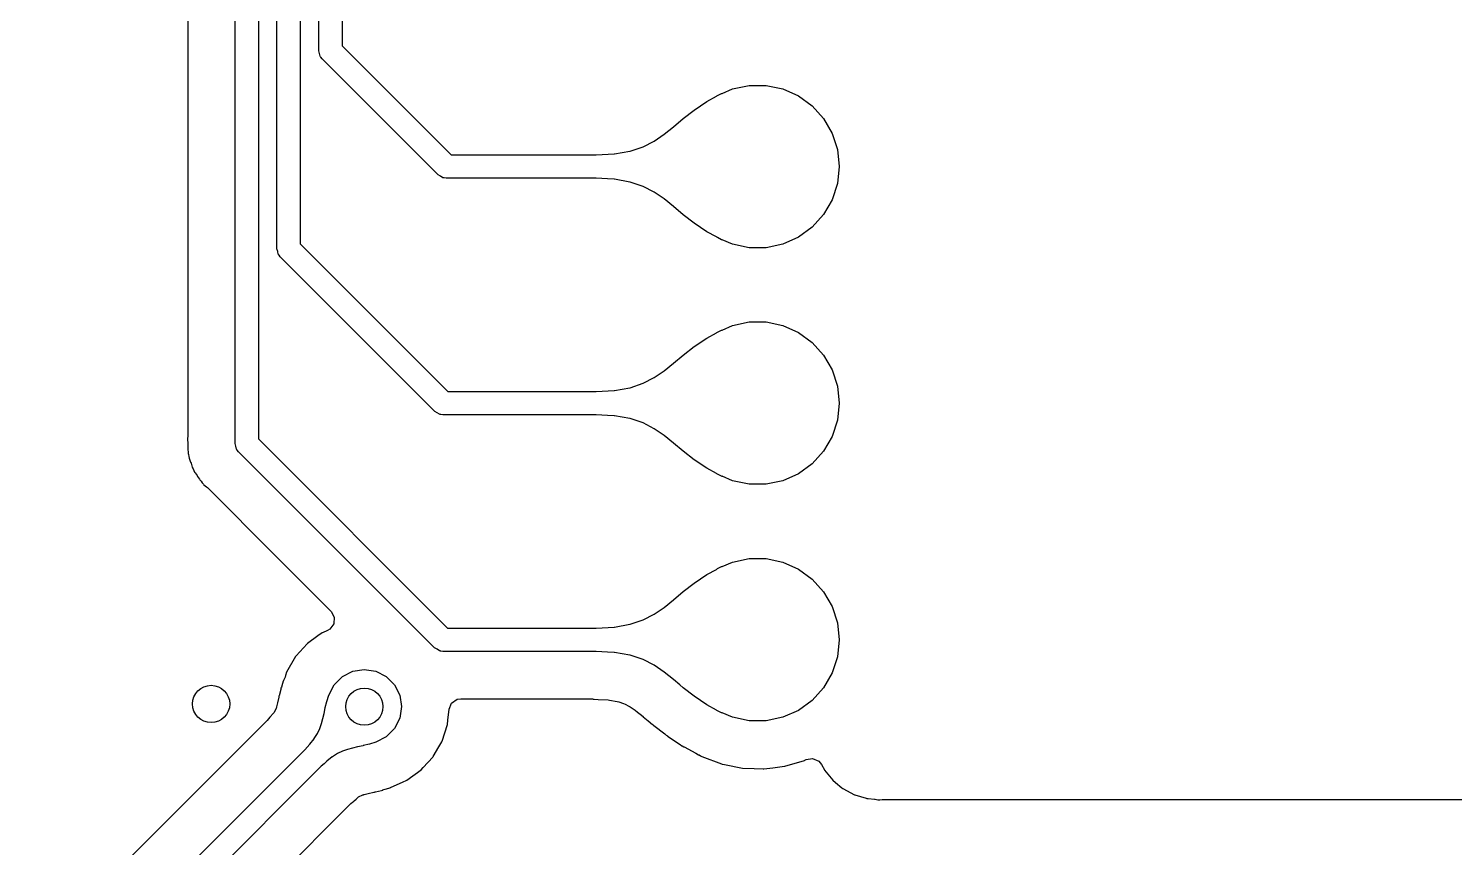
# Model space of a CAD drawing. Extents: x 1.4 to 9.87, y -6.25 to -1.8.
# Drawn here: x 5.029 to 5.632, y -5.722 to -5.376 of the extents above; entities that cross this region are included whole.
import ezdxf

# ---------------------------------------------------------------- set-up
doc = ezdxf.new("R2010")
doc.units = 0
doc.header["$MEASUREMENT"] = 0
doc.layers.add('BLACK', color=7, linetype='CONTINUOUS')

msp = doc.modelspace()

# ---------------------------------------------------------------- linework, layer by layer
at = {"layer": 'BLACK', "linetype": 'CONTINUOUS'}
for p, q in [((5.15138, -5.38524), (5.15138, -5.14183)), ((5.16122, -5.13979), (5.16122, -5.3832)), ((5.13368, -5.46896), (5.13368, -5.14916)), ((5.14352, -5.14712), (5.14352, -5.46692)), ((5.11598, -5.5513), (5.11598, -5.15649)), ((5.12583, -5.15446), (5.12583, -5.54926)), ((5.09596, -5.35754), (5.09596, -5.5482)), ((5.15172, -5.3864), (5.15138, -5.38524)), ((5.16122, -5.3832), (5.20734, -5.42932)), ((5.15198, -5.38759), (5.15172, -5.3864)), ((5.15213, -5.38779), (5.15198, -5.38759)), ((5.15216, -5.3879), (5.15213, -5.38779)), ((5.1523, -5.38802), (5.15216, -5.3879)), ((5.15282, -5.38872), (5.1523, -5.38802)), ((5.20182, -5.43772), (5.15282, -5.38872)), ((5.3201, -5.40421), (5.32168, -5.40335)), ((5.32168, -5.40335), (5.32203, -5.40332)), ((5.32203, -5.40332), (5.32207, -5.40334)), ((5.32207, -5.40334), (5.32635, -5.40143)), ((5.32635, -5.40143), (5.33341, -5.39993)), ((5.33341, -5.39993), (5.34062, -5.39993)), ((5.34062, -5.39993), (5.34768, -5.40143)), ((5.34768, -5.40143), (5.35427, -5.40436)), ((5.31015, -5.41032), (5.31549, -5.40673)), ((5.31549, -5.40673), (5.31553, -5.40671)), ((5.31553, -5.40671), (5.31958, -5.4045)), ((5.31958, -5.4045), (5.31977, -5.40436)), ((5.31977, -5.40436), (5.3201, -5.40421)), ((5.35427, -5.40436), (5.3601, -5.4086)), ((5.3601, -5.4086), (5.36493, -5.41396)), ((5.30141, -5.41736), (5.30554, -5.41391)), ((5.30554, -5.41391), (5.30555, -5.4139)), ((5.30555, -5.4139), (5.31013, -5.41034)), ((5.31013, -5.41034), (5.31015, -5.41032)), ((5.36493, -5.41396), (5.36853, -5.42021)), ((5.29323, -5.42344), (5.29742, -5.42057)), ((5.29742, -5.42057), (5.30141, -5.41736)), ((5.36853, -5.42021), (5.37076, -5.42707)), ((5.2764, -5.4289), (5.28302, -5.42771)), ((5.28302, -5.42771), (5.28304, -5.42771)), ((5.28304, -5.42771), (5.28855, -5.42585)), ((5.28855, -5.42585), (5.28856, -5.42584)), ((5.28856, -5.42584), (5.29322, -5.42344)), ((5.28856, -5.42584), (5.28856, -5.42584)), ((5.29322, -5.42344), (5.29323, -5.42344)), ((5.37076, -5.42707), (5.37152, -5.43424)), ((5.20734, -5.42932), (5.26865, -5.42932)), ((5.26865, -5.42932), (5.2687, -5.4293)), ((5.2687, -5.4293), (5.27376, -5.42904)), ((5.27376, -5.42904), (5.27638, -5.4289)), ((5.27638, -5.4289), (5.2764, -5.4289)), ((5.2764, -5.4289), (5.2764, -5.4289)), ((5.20289, -5.4383), (5.20182, -5.43772)), ((5.20391, -5.43896), (5.20289, -5.4383)), ((5.20416, -5.439), (5.20391, -5.43896)), ((5.20426, -5.43905), (5.20416, -5.439)), ((5.20444, -5.43904), (5.20426, -5.43905)), ((5.2053, -5.43916), (5.20444, -5.43904)), ((5.26865, -5.43916), (5.2053, -5.43916)), ((5.2687, -5.43919), (5.26865, -5.43916)), ((5.2735, -5.43944), (5.2687, -5.43919)), ((5.27638, -5.43958), (5.2735, -5.43944)), ((5.2764, -5.43959), (5.27638, -5.43958)), ((5.28302, -5.44077), (5.2764, -5.43959)), ((5.2764, -5.43959), (5.2764, -5.43959)), ((5.37152, -5.43424), (5.37076, -5.44142)), ((5.28304, -5.44078), (5.28302, -5.44077)), ((5.28302, -5.44077), (5.28302, -5.44077)), ((5.28305, -5.44078), (5.28304, -5.44078)), ((5.28853, -5.44263), (5.28305, -5.44078)), ((5.28305, -5.44078), (5.28305, -5.44078)), ((5.28855, -5.44263), (5.28853, -5.44263)), ((5.29323, -5.44505), (5.28855, -5.44263)), ((5.29742, -5.44792), (5.29323, -5.44505)), ((5.37076, -5.44142), (5.36853, -5.44827)), ((5.30141, -5.45112), (5.29742, -5.44792)), ((5.29742, -5.44792), (5.29742, -5.44792)), ((5.30141, -5.45113), (5.30141, -5.45112)), ((5.30554, -5.45457), (5.30141, -5.45113)), ((5.36853, -5.44827), (5.36493, -5.45452)), ((5.30555, -5.45458), (5.30554, -5.45457)), ((5.31013, -5.45815), (5.30555, -5.45458)), ((5.31015, -5.45817), (5.31013, -5.45815)), ((5.31549, -5.46175), (5.31015, -5.45817)), ((5.36493, -5.45452), (5.3601, -5.45988)), ((5.31553, -5.46178), (5.31549, -5.46175)), ((5.31958, -5.46398), (5.31553, -5.46178)), ((5.31977, -5.46412), (5.31958, -5.46398)), ((5.3201, -5.46427), (5.31977, -5.46412)), ((5.32168, -5.46513), (5.3201, -5.46427)), ((5.35427, -5.46412), (5.34768, -5.46705)), ((5.3601, -5.45988), (5.35427, -5.46412)), ((5.13402, -5.47012), (5.13368, -5.46896)), ((5.13428, -5.47131), (5.13402, -5.47012)), ((5.14352, -5.46692), (5.20593, -5.52932)), ((5.32189, -5.46519), (5.32168, -5.46513)), ((5.32203, -5.46513), (5.32189, -5.46519)), ((5.32635, -5.46705), (5.32203, -5.46513)), ((5.33341, -5.46855), (5.32635, -5.46705)), ((5.34062, -5.46855), (5.33341, -5.46855)), ((5.34768, -5.46705), (5.34062, -5.46855)), ((5.13443, -5.47151), (5.13428, -5.47131)), ((5.13446, -5.47162), (5.13443, -5.47151)), ((5.1346, -5.47174), (5.13446, -5.47162)), ((5.13512, -5.47244), (5.1346, -5.47174)), ((5.20041, -5.53772), (5.13512, -5.47244)), ((5.32635, -5.50143), (5.33341, -5.49993)), ((5.33341, -5.49993), (5.34062, -5.49993)), ((5.34062, -5.49993), (5.34768, -5.50143)), ((5.31553, -5.50671), (5.31958, -5.5045)), ((5.31958, -5.5045), (5.31977, -5.50436)), ((5.31977, -5.50436), (5.3201, -5.50421)), ((5.3201, -5.50421), (5.32168, -5.50335)), ((5.32168, -5.50335), (5.32203, -5.50332)), ((5.32203, -5.50332), (5.32207, -5.50334)), ((5.32207, -5.50334), (5.32635, -5.50143)), ((5.34768, -5.50143), (5.35427, -5.50436)), ((5.35427, -5.50436), (5.3601, -5.5086)), ((5.30555, -5.5139), (5.31013, -5.51034)), ((5.31013, -5.51034), (5.31015, -5.51032)), ((5.31015, -5.51032), (5.31549, -5.50673)), ((5.31549, -5.50673), (5.31553, -5.50671)), ((5.3601, -5.5086), (5.36493, -5.51396)), ((5.29742, -5.52057), (5.30141, -5.51736)), ((5.30141, -5.51736), (5.30554, -5.51391)), ((5.30554, -5.51391), (5.30555, -5.5139)), ((5.36493, -5.51396), (5.36853, -5.52021)), ((5.28856, -5.52584), (5.29322, -5.52344)), ((5.29322, -5.52344), (5.29323, -5.52344)), ((5.29323, -5.52344), (5.29742, -5.52057)), ((5.36853, -5.52021), (5.37076, -5.52707)), ((5.20593, -5.52932), (5.26865, -5.52932)), ((5.26865, -5.52932), (5.2687, -5.5293)), ((5.2687, -5.5293), (5.27376, -5.52904)), ((5.27376, -5.52904), (5.27638, -5.5289)), ((5.27638, -5.5289), (5.2764, -5.5289)), ((5.2764, -5.5289), (5.28302, -5.52771)), ((5.2764, -5.5289), (5.2764, -5.5289)), ((5.28302, -5.52771), (5.28304, -5.52771)), ((5.28304, -5.52771), (5.28855, -5.52585)), ((5.28855, -5.52585), (5.28856, -5.52584)), ((5.28856, -5.52584), (5.28856, -5.52584)), ((5.37076, -5.52707), (5.37152, -5.53424)), ((5.37152, -5.53424), (5.37076, -5.54142)), ((5.20147, -5.5383), (5.20041, -5.53772)), ((5.20249, -5.53896), (5.20147, -5.5383)), ((5.20274, -5.539), (5.20249, -5.53896)), ((5.20284, -5.53905), (5.20274, -5.539)), ((5.20302, -5.53904), (5.20284, -5.53905)), ((5.20389, -5.53916), (5.20302, -5.53904)), ((5.26865, -5.53916), (5.20389, -5.53916)), ((5.2687, -5.53919), (5.26865, -5.53916)), ((5.2735, -5.53944), (5.2687, -5.53919)), ((5.27638, -5.53958), (5.2735, -5.53944)), ((5.2764, -5.53959), (5.27638, -5.53958)), ((5.28302, -5.54077), (5.2764, -5.53959)), ((5.2764, -5.53959), (5.2764, -5.53959)), ((5.28304, -5.54078), (5.28302, -5.54077)), ((5.28302, -5.54077), (5.28302, -5.54077)), ((5.28305, -5.54078), (5.28304, -5.54078)), ((5.28853, -5.54263), (5.28305, -5.54078)), ((5.28305, -5.54078), (5.28305, -5.54078)), ((5.28855, -5.54263), (5.28853, -5.54263)), ((5.29323, -5.54505), (5.28855, -5.54263)), ((5.37076, -5.54142), (5.36853, -5.54827)), ((5.09594, -5.54864), (5.09588, -5.54893)), ((5.09596, -5.5482), (5.09594, -5.54864)), ((5.29742, -5.54792), (5.29323, -5.54505)), ((5.30141, -5.55112), (5.29742, -5.54792)), ((5.29742, -5.54792), (5.29742, -5.54792)), ((5.36853, -5.54827), (5.36493, -5.55452)), ((5.09588, -5.54893), (5.09589, -5.54925)), ((5.09589, -5.54925), (5.09589, -5.54925)), ((5.09589, -5.54925), (5.09596, -5.55161)), ((5.09596, -5.55161), (5.09596, -5.55177)), ((5.09596, -5.55177), (5.09596, -5.55287)), ((5.09596, -5.55287), (5.09598, -5.55302)), ((5.09598, -5.55302), (5.09598, -5.55302)), ((5.09598, -5.55302), (5.09598, -5.55303)), ((5.09598, -5.55303), (5.09602, -5.55349)), ((5.09602, -5.55349), (5.09608, -5.55523)), ((5.11633, -5.55246), (5.11598, -5.5513)), ((5.11658, -5.55365), (5.11633, -5.55246)), ((5.11673, -5.55385), (5.11658, -5.55365)), ((5.11676, -5.55396), (5.11673, -5.55385)), ((5.1169, -5.55408), (5.11676, -5.55396)), ((5.11743, -5.55478), (5.1169, -5.55408)), ((5.20037, -5.63772), (5.11743, -5.55478)), ((5.12583, -5.54926), (5.20589, -5.62932)), ((5.30141, -5.55113), (5.30141, -5.55112)), ((5.30554, -5.55457), (5.30141, -5.55113)), ((5.30555, -5.55458), (5.30554, -5.55457)), ((5.31013, -5.55815), (5.30555, -5.55458)), ((5.36493, -5.55452), (5.3601, -5.55988)), ((5.09608, -5.55523), (5.09616, -5.55553)), ((5.09616, -5.55553), (5.0963, -5.556)), ((5.0963, -5.556), (5.09646, -5.55676)), ((5.09646, -5.55676), (5.09656, -5.55755)), ((5.09656, -5.55755), (5.0972, -5.55917)), ((5.0972, -5.55917), (5.09735, -5.55961)), ((5.09735, -5.55961), (5.09783, -5.56128)), ((5.31015, -5.55817), (5.31013, -5.55815)), ((5.31549, -5.56175), (5.31015, -5.55817)), ((5.3601, -5.55988), (5.35427, -5.56412)), ((5.09783, -5.56128), (5.09799, -5.56155)), ((5.09799, -5.56155), (5.09799, -5.56155)), ((5.09799, -5.56155), (5.09824, -5.56197)), ((5.09824, -5.56197), (5.09858, -5.56267)), ((5.09858, -5.56267), (5.09888, -5.56341)), ((5.09888, -5.56341), (5.09906, -5.56366)), ((5.09906, -5.56366), (5.09906, -5.56366)), ((5.09906, -5.56366), (5.0999, -5.56482)), ((5.0999, -5.56482), (5.10016, -5.56521)), ((5.10016, -5.56521), (5.10088, -5.56644)), ((5.10088, -5.56644), (5.10088, -5.56644)), ((5.10088, -5.56644), (5.10104, -5.56671)), ((5.10104, -5.56671), (5.10161, -5.56727)), ((5.31553, -5.56178), (5.31549, -5.56175)), ((5.31958, -5.56398), (5.31553, -5.56178)), ((5.31977, -5.56412), (5.31958, -5.56398)), ((5.3201, -5.56427), (5.31977, -5.56412)), ((5.32168, -5.56513), (5.3201, -5.56427)), ((5.32189, -5.56519), (5.32168, -5.56513)), ((5.32203, -5.56513), (5.32189, -5.56519)), ((5.32635, -5.56705), (5.32203, -5.56513)), ((5.35427, -5.56412), (5.34768, -5.56705)), ((5.10161, -5.56727), (5.10211, -5.56786)), ((5.10211, -5.56786), (5.10258, -5.56851)), ((5.10258, -5.56851), (5.10282, -5.56871)), ((5.10282, -5.56871), (5.10282, -5.56871)), ((5.10282, -5.56871), (5.10392, -5.56962)), ((5.10392, -5.56962), (5.10427, -5.56993)), ((5.10427, -5.56993), (5.13309, -5.59875)), ((5.33341, -5.56855), (5.32635, -5.56705)), ((5.34062, -5.56855), (5.33341, -5.56855)), ((5.34768, -5.56705), (5.34062, -5.56855)), ((5.13309, -5.59875), (5.1566, -5.62227)), ((5.32207, -5.60334), (5.32635, -5.60143)), ((5.32635, -5.60143), (5.33341, -5.59993)), ((5.33341, -5.59993), (5.34062, -5.59993)), ((5.34062, -5.59993), (5.34768, -5.60143)), ((5.34768, -5.60143), (5.35427, -5.60436)), ((5.31015, -5.61032), (5.31549, -5.60673)), ((5.31549, -5.60673), (5.31553, -5.60671)), ((5.31553, -5.60671), (5.31958, -5.6045)), ((5.31958, -5.6045), (5.31977, -5.60436)), ((5.31977, -5.60436), (5.3201, -5.60421)), ((5.3201, -5.60421), (5.32168, -5.60335)), ((5.32168, -5.60335), (5.32203, -5.60332)), ((5.32203, -5.60332), (5.32207, -5.60334)), ((5.35427, -5.60436), (5.3601, -5.6086)), ((5.3601, -5.6086), (5.36493, -5.61396)), ((5.30141, -5.61736), (5.30554, -5.61391)), ((5.30554, -5.61391), (5.30555, -5.6139)), ((5.30555, -5.6139), (5.31013, -5.61034)), ((5.31013, -5.61034), (5.31015, -5.61032)), ((5.36493, -5.61396), (5.36853, -5.62021)), ((5.29323, -5.62344), (5.29742, -5.62057)), ((5.29742, -5.62057), (5.30141, -5.61736)), ((5.36853, -5.62021), (5.37076, -5.62707)), ((5.1566, -5.62227), (5.15794, -5.62472)), ((5.15794, -5.62472), (5.15774, -5.62751)), ((5.28304, -5.62771), (5.28855, -5.62585)), ((5.28855, -5.62585), (5.28856, -5.62584)), ((5.28856, -5.62584), (5.29322, -5.62344)), ((5.28856, -5.62584), (5.28856, -5.62584)), ((5.29322, -5.62344), (5.29323, -5.62344)), ((5.37076, -5.62707), (5.37152, -5.63424)), ((5.15103, -5.63259), (5.14659, -5.63582)), ((5.15246, -5.63155), (5.15103, -5.63259)), ((5.15267, -5.6314), (5.15246, -5.63155)), ((5.15246, -5.63155), (5.15246, -5.63155)), ((5.15291, -5.63129), (5.15267, -5.6314)), ((5.15511, -5.63031), (5.15291, -5.63129)), ((5.15291, -5.63129), (5.15291, -5.63129)), ((5.15607, -5.62975), (5.15511, -5.63031)), ((5.15774, -5.62751), (5.15607, -5.62975)), ((5.20589, -5.62932), (5.26865, -5.62932)), ((5.26865, -5.62932), (5.2687, -5.6293)), ((5.2687, -5.6293), (5.27376, -5.62904)), ((5.27376, -5.62904), (5.27638, -5.6289)), ((5.27638, -5.6289), (5.2764, -5.6289)), ((5.2764, -5.6289), (5.28302, -5.62771)), ((5.2764, -5.6289), (5.2764, -5.6289)), ((5.28302, -5.62771), (5.28304, -5.62771)), ((5.14641, -5.63601), (5.14182, -5.64111)), ((5.14659, -5.63582), (5.14641, -5.63601)), ((5.14641, -5.63601), (5.14641, -5.63601)), ((5.20143, -5.6383), (5.20037, -5.63772)), ((5.20245, -5.63896), (5.20143, -5.6383)), ((5.2027, -5.639), (5.20245, -5.63896)), ((5.2028, -5.63905), (5.2027, -5.639)), ((5.20298, -5.63904), (5.2028, -5.63905)), ((5.20385, -5.63916), (5.20298, -5.63904)), ((5.26865, -5.63916), (5.20385, -5.63916)), ((5.2687, -5.63919), (5.26865, -5.63916)), ((5.2735, -5.63944), (5.2687, -5.63919)), ((5.37152, -5.63424), (5.37076, -5.64142)), ((5.14156, -5.6414), (5.1378, -5.64791)), ((5.14182, -5.64111), (5.14156, -5.6414)), ((5.27638, -5.63958), (5.2735, -5.63944)), ((5.2764, -5.63959), (5.27638, -5.63958)), ((5.28302, -5.64077), (5.2764, -5.63959)), ((5.2764, -5.63959), (5.2764, -5.63959)), ((5.28304, -5.64078), (5.28302, -5.64077)), ((5.28302, -5.64077), (5.28302, -5.64077)), ((5.28305, -5.64078), (5.28304, -5.64078)), ((5.28853, -5.64263), (5.28305, -5.64078)), ((5.28305, -5.64078), (5.28305, -5.64078)), ((5.28855, -5.64263), (5.28853, -5.64263)), ((5.29323, -5.64505), (5.28855, -5.64263)), ((5.29742, -5.64792), (5.29323, -5.64505)), ((5.37076, -5.64142), (5.36853, -5.64827)), ((5.13687, -5.65063), (5.13647, -5.65145)), ((5.13711, -5.65001), (5.13687, -5.65063)), ((5.1373, -5.64944), (5.13711, -5.65001)), ((5.1378, -5.64791), (5.1373, -5.64944)), ((5.15791, -5.65329), (5.1614, -5.6498)), ((5.1614, -5.6498), (5.16579, -5.64757)), ((5.16579, -5.64757), (5.17065, -5.64679)), ((5.17065, -5.64679), (5.17552, -5.64757)), ((5.17552, -5.64757), (5.17991, -5.6498)), ((5.17991, -5.6498), (5.18339, -5.65329)), ((5.30141, -5.65113), (5.29742, -5.64792)), ((5.30409, -5.65336), (5.30141, -5.65113)), ((5.36853, -5.64827), (5.36493, -5.65452)), ((5.13527, -5.65527), (5.13459, -5.6579)), ((5.13534, -5.65503), (5.13527, -5.65527)), ((5.1354, -5.65481), (5.13534, -5.65503)), ((5.13541, -5.65477), (5.1354, -5.65479)), ((5.1354, -5.65479), (5.1354, -5.65481)), ((5.1354, -5.65481), (5.1354, -5.65481)), ((5.13557, -5.65425), (5.13541, -5.65477)), ((5.13601, -5.65282), (5.13557, -5.65425)), ((5.13634, -5.65178), (5.13601, -5.65282)), ((5.1364, -5.65161), (5.13634, -5.65178)), ((5.13634, -5.65178), (5.13634, -5.65178)), ((5.13647, -5.65145), (5.1364, -5.65161)), ((5.13647, -5.65145), (5.13647, -5.65145)), ((5.15567, -5.65768), (5.15791, -5.65329)), ((5.18339, -5.65329), (5.18563, -5.65768)), ((5.30554, -5.65457), (5.30409, -5.65336)), ((5.30555, -5.65458), (5.30554, -5.65457)), ((5.31013, -5.65815), (5.30555, -5.65458)), ((5.36493, -5.65452), (5.3601, -5.65988)), ((5.13337, -5.66319), (5.13249, -5.66496)), ((5.13346, -5.66285), (5.13337, -5.66319)), ((5.1335, -5.66267), (5.13346, -5.66285)), ((5.13378, -5.66145), (5.1335, -5.66267)), ((5.1339, -5.66093), (5.13378, -5.66145)), ((5.1339, -5.66092), (5.13389, -5.66092)), ((5.13389, -5.66092), (5.13389, -5.66092)), ((5.13389, -5.66092), (5.1339, -5.66093)), ((5.13444, -5.65853), (5.1339, -5.66092)), ((5.13452, -5.65817), (5.13444, -5.65853)), ((5.13459, -5.6579), (5.13452, -5.65816)), ((5.13452, -5.65816), (5.13452, -5.65817)), ((5.15362, -5.66537), (5.15416, -5.66298)), ((5.15416, -5.66297), (5.15484, -5.66035)), ((5.15416, -5.66298), (5.15416, -5.66297)), ((5.15484, -5.66035), (5.15485, -5.66032)), ((5.15485, -5.66032), (5.15567, -5.65772)), ((5.15567, -5.65772), (5.15567, -5.65768)), ((5.18563, -5.65768), (5.1864, -5.66254)), ((5.1864, -5.66254), (5.18563, -5.66741)), ((5.2065, -5.66363), (5.20757, -5.66104)), ((5.20757, -5.66104), (5.20986, -5.65944)), ((5.20986, -5.65944), (5.21144, -5.65918)), ((5.21144, -5.65918), (5.2615, -5.65918)), ((5.2615, -5.65918), (5.26619, -5.65918)), ((5.26619, -5.65918), (5.26715, -5.65928)), ((5.26715, -5.65928), (5.26748, -5.65934)), ((5.26748, -5.65934), (5.26748, -5.65934)), ((5.26748, -5.65934), (5.26765, -5.65938)), ((5.26765, -5.65938), (5.26783, -5.65938)), ((5.26783, -5.65938), (5.26783, -5.65938)), ((5.26783, -5.65938), (5.26956, -5.65947)), ((5.26956, -5.65947), (5.27376, -5.65969)), ((5.27376, -5.65969), (5.27438, -5.65976)), ((5.27438, -5.65976), (5.27764, -5.66035)), ((5.27764, -5.66035), (5.27835, -5.66053)), ((5.27835, -5.66053), (5.28029, -5.66118)), ((5.28029, -5.66118), (5.28098, -5.66148)), ((5.28098, -5.66148), (5.28257, -5.6623)), ((5.28257, -5.6623), (5.2831, -5.66261)), ((5.2831, -5.66261), (5.2852, -5.66405)), ((5.31015, -5.65817), (5.31013, -5.65815)), ((5.31549, -5.66175), (5.31015, -5.65817)), ((5.31553, -5.66178), (5.31549, -5.66175)), ((5.31958, -5.66398), (5.31553, -5.66178)), ((5.3601, -5.65988), (5.35427, -5.66412)), ((5.12911, -5.66881), (5.02862, -5.7693)), ((5.12951, -5.66833), (5.12911, -5.66881)), ((5.13068, -5.66696), (5.12951, -5.66833)), ((5.12951, -5.66833), (5.12951, -5.66833)), ((5.13076, -5.66688), (5.13068, -5.66696)), ((5.13206, -5.66548), (5.13076, -5.66688)), ((5.13234, -5.66515), (5.13206, -5.66548)), ((5.13249, -5.66496), (5.13234, -5.66515)), ((5.15255, -5.6697), (5.15312, -5.66759)), ((5.15312, -5.66759), (5.15362, -5.66537)), ((5.15362, -5.66537), (5.15362, -5.66537)), ((5.15362, -5.66537), (5.15362, -5.66537)), ((5.18563, -5.66741), (5.18339, -5.6718)), ((5.20583, -5.67002), (5.20602, -5.66825)), ((5.20602, -5.66825), (5.2065, -5.66363)), ((5.2852, -5.66405), (5.2855, -5.66427)), ((5.2855, -5.66427), (5.28857, -5.66674)), ((5.28857, -5.66674), (5.28864, -5.6668)), ((5.28864, -5.6668), (5.29069, -5.66851)), ((5.29069, -5.66851), (5.29259, -5.67009)), ((5.31977, -5.66412), (5.31958, -5.66398)), ((5.3201, -5.66427), (5.31977, -5.66412)), ((5.32168, -5.66513), (5.3201, -5.66427)), ((5.32189, -5.66519), (5.32168, -5.66513)), ((5.32203, -5.66513), (5.32189, -5.66519)), ((5.32635, -5.66705), (5.32203, -5.66513)), ((5.33341, -5.66855), (5.32635, -5.66705)), ((5.34062, -5.66855), (5.33341, -5.66855)), ((5.34768, -5.66705), (5.34062, -5.66855)), ((5.35427, -5.66412), (5.34768, -5.66705)), ((5.14946, -5.67606), (5.15082, -5.67389)), ((5.15082, -5.67388), (5.15083, -5.67387)), ((5.15082, -5.67389), (5.15082, -5.67388)), ((5.15083, -5.67387), (5.15182, -5.67177)), ((5.15182, -5.67177), (5.15183, -5.67176)), ((5.15183, -5.67176), (5.15255, -5.66971)), ((5.15183, -5.67176), (5.15183, -5.67176)), ((5.15255, -5.66971), (5.15255, -5.6697)), ((5.15255, -5.66971), (5.15255, -5.66971)), ((5.17991, -5.67528), (5.17552, -5.67752)), ((5.18339, -5.6718), (5.17991, -5.67528)), ((5.20351, -5.67717), (5.20583, -5.67002)), ((5.29259, -5.67009), (5.2926, -5.6701)), ((5.2926, -5.6701), (5.2928, -5.67027)), ((5.2928, -5.67027), (5.29285, -5.67031)), ((5.29285, -5.67031), (5.29286, -5.67031)), ((5.29286, -5.67031), (5.29286, -5.67031)), ((5.29286, -5.67031), (5.29286, -5.67032)), ((5.29286, -5.67032), (5.29286, -5.67032)), ((5.29286, -5.67032), (5.29312, -5.67052)), ((5.29312, -5.67052), (5.29769, -5.67409)), ((5.29769, -5.67409), (5.29771, -5.6741)), ((5.29771, -5.6741), (5.29771, -5.6741)), ((5.29771, -5.6741), (5.29824, -5.6745)), ((5.29824, -5.6745), (5.29825, -5.67451)), ((5.29825, -5.67451), (5.29828, -5.67453)), ((5.29828, -5.67453), (5.2983, -5.67454)), ((5.2983, -5.67454), (5.29886, -5.67494)), ((5.29886, -5.67494), (5.29886, -5.67494)), ((5.29886, -5.67494), (5.29888, -5.67495)), ((5.29888, -5.67495), (5.30422, -5.67854)), ((5.03583, -5.7904), (5.14547, -5.68077)), ((5.14547, -5.68077), (5.14548, -5.68073)), ((5.14548, -5.68073), (5.14761, -5.67845)), ((5.14761, -5.67844), (5.14945, -5.67608)), ((5.14761, -5.67845), (5.14761, -5.67844)), ((5.14761, -5.67844), (5.14761, -5.67844)), ((5.14945, -5.67608), (5.14946, -5.67606)), ((5.14945, -5.67608), (5.14945, -5.67608)), ((5.14945, -5.67608), (5.14945, -5.67608)), ((5.16142, -5.68137), (5.15932, -5.68237)), ((5.16143, -5.68137), (5.16142, -5.68137)), ((5.16348, -5.68064), (5.16143, -5.68137)), ((5.16143, -5.68137), (5.16143, -5.68137)), ((5.16349, -5.68064), (5.16348, -5.68064)), ((5.16348, -5.68064), (5.16348, -5.68064)), ((5.1656, -5.68008), (5.16349, -5.68064)), ((5.16782, -5.67958), (5.1656, -5.68008)), ((5.17021, -5.67904), (5.16782, -5.67958)), ((5.16782, -5.67958), (5.16782, -5.67958)), ((5.16782, -5.67958), (5.16782, -5.67958)), ((5.17022, -5.67903), (5.17021, -5.67904)), ((5.17285, -5.67835), (5.17022, -5.67903)), ((5.17287, -5.67835), (5.17285, -5.67835)), ((5.17548, -5.67753), (5.17287, -5.67835)), ((5.17552, -5.67752), (5.17548, -5.67753)), ((5.19975, -5.68368), (5.20216, -5.67951)), ((5.20216, -5.67951), (5.20338, -5.6774)), ((5.20338, -5.6774), (5.20351, -5.67717)), ((5.20338, -5.6774), (5.20338, -5.6774)), ((5.30422, -5.67854), (5.30501, -5.67904)), ((5.30501, -5.67904), (5.30505, -5.67907)), ((5.30505, -5.67907), (5.30585, -5.67953)), ((5.30585, -5.67953), (5.30588, -5.67954)), ((5.30588, -5.67954), (5.30588, -5.67954)), ((5.30588, -5.67954), (5.31081, -5.68223)), ((5.1536, -5.68666), (5.15246, -5.68771)), ((5.15475, -5.68559), (5.1536, -5.68666)), ((5.15476, -5.68558), (5.15475, -5.68559)), ((5.15711, -5.68375), (5.15476, -5.68558)), ((5.15476, -5.68558), (5.15476, -5.68558)), ((5.15712, -5.68374), (5.15711, -5.68375)), ((5.15711, -5.68375), (5.15711, -5.68375)), ((5.15713, -5.68373), (5.15712, -5.68374)), ((5.15931, -5.68238), (5.15713, -5.68373)), ((5.15932, -5.68237), (5.15931, -5.68238)), ((5.15931, -5.68238), (5.15931, -5.68238)), ((5.19557, -5.68832), (5.19957, -5.68388)), ((5.19957, -5.68387), (5.19975, -5.68368)), ((5.19957, -5.68388), (5.19957, -5.68387)), ((5.31081, -5.68223), (5.312, -5.68288)), ((5.312, -5.68288), (5.31214, -5.68294)), ((5.31214, -5.68294), (5.31214, -5.68294)), ((5.31214, -5.68294), (5.31222, -5.68297)), ((5.31222, -5.68297), (5.31289, -5.68329)), ((5.31289, -5.68329), (5.31317, -5.68346)), ((5.31317, -5.68346), (5.31338, -5.68358)), ((5.31338, -5.68358), (5.32175, -5.68678)), ((5.32175, -5.68678), (5.32195, -5.68682)), ((5.32195, -5.68682), (5.32195, -5.68682)), ((5.32195, -5.68682), (5.323, -5.68703)), ((5.323, -5.68703), (5.33054, -5.68856)), ((5.34858, -5.68769), (5.35678, -5.68524)), ((5.35678, -5.68524), (5.35698, -5.68518)), ((5.35678, -5.68524), (5.35678, -5.68524)), ((5.35698, -5.68518), (5.35751, -5.68491)), ((5.35751, -5.68491), (5.36027, -5.68444)), ((5.36027, -5.68444), (5.36284, -5.68553)), ((5.36284, -5.68553), (5.36407, -5.68703)), ((5.36407, -5.68703), (5.36524, -5.68922)), ((5.15243, -5.68773), (5.04938, -5.79077)), ((5.15246, -5.68771), (5.15243, -5.68773)), ((5.18863, -5.69369), (5.19472, -5.68927)), ((5.19472, -5.68927), (5.19557, -5.68832)), ((5.33054, -5.68856), (5.33557, -5.68875)), ((5.33557, -5.68875), (5.33929, -5.68889)), ((5.33929, -5.68889), (5.33929, -5.68889)), ((5.33929, -5.68889), (5.3395, -5.68889)), ((5.3395, -5.68889), (5.3397, -5.68887)), ((5.3397, -5.68887), (5.34343, -5.68839)), ((5.3397, -5.68887), (5.3397, -5.68887)), ((5.34343, -5.68839), (5.34839, -5.68775)), ((5.34839, -5.68775), (5.34858, -5.68769)), ((5.34858, -5.68769), (5.34858, -5.68769)), ((5.36524, -5.68922), (5.36524, -5.68922)), ((5.36524, -5.68922), (5.36536, -5.68944)), ((5.36536, -5.68944), (5.36884, -5.69369)), ((5.17053, -5.69969), (5.17118, -5.69954)), ((5.17118, -5.69954), (5.17226, -5.6993)), ((5.17226, -5.6993), (5.17227, -5.6993)), ((5.17227, -5.6993), (5.17466, -5.69876)), ((5.17227, -5.6993), (5.17227, -5.6993)), ((5.17466, -5.69876), (5.17467, -5.69876)), ((5.17467, -5.69876), (5.17468, -5.69875)), ((5.17468, -5.69875), (5.17498, -5.69868)), ((5.17498, -5.69868), (5.17498, -5.69868)), ((5.17498, -5.69868), (5.17499, -5.69868)), ((5.17499, -5.69868), (5.175, -5.69868)), ((5.175, -5.69868), (5.1753, -5.6986)), ((5.1753, -5.6986), (5.17531, -5.6986)), ((5.17531, -5.6986), (5.17791, -5.69793)), ((5.17791, -5.69793), (5.17792, -5.69792)), ((5.17791, -5.69793), (5.17791, -5.69793)), ((5.17792, -5.69792), (5.17844, -5.69778)), ((5.17844, -5.69778), (5.17846, -5.69778)), ((5.17846, -5.69778), (5.17847, -5.69777)), ((5.17847, -5.69777), (5.17848, -5.69777)), ((5.17848, -5.69777), (5.17894, -5.69763)), ((5.17894, -5.69763), (5.17894, -5.69763)), ((5.17894, -5.69763), (5.17895, -5.69763)), ((5.17895, -5.69763), (5.18158, -5.6968)), ((5.18158, -5.6968), (5.18164, -5.69677)), ((5.18164, -5.69677), (5.18177, -5.69675)), ((5.18177, -5.69675), (5.1871, -5.69437)), ((5.1871, -5.69437), (5.1884, -5.69379)), ((5.1884, -5.69379), (5.18863, -5.69369)), ((5.1884, -5.69379), (5.1884, -5.69379)), ((5.36884, -5.69369), (5.36996, -5.6946)), ((5.36996, -5.6946), (5.37269, -5.69684)), ((5.37269, -5.69684), (5.37309, -5.69717)), ((5.37309, -5.69717), (5.37794, -5.69976)), ((5.09193, -5.77654), (5.165, -5.70347)), ((5.165, -5.70347), (5.16568, -5.7029)), ((5.16568, -5.7029), (5.16609, -5.70262)), ((5.16609, -5.70262), (5.16623, -5.70251)), ((5.16623, -5.70251), (5.16636, -5.70239)), ((5.16636, -5.70239), (5.16714, -5.70167)), ((5.16636, -5.70239), (5.16636, -5.70239)), ((5.16714, -5.70167), (5.16771, -5.70114)), ((5.16771, -5.70114), (5.16804, -5.70086)), ((5.16804, -5.70086), (5.16824, -5.70071)), ((5.16824, -5.70071), (5.17001, -5.69983)), ((5.17001, -5.69983), (5.17025, -5.69976)), ((5.17025, -5.69976), (5.17034, -5.69974)), ((5.17034, -5.69974), (5.17053, -5.69969)), ((5.37794, -5.69976), (5.37817, -5.69983)), ((5.37817, -5.69983), (5.37817, -5.69983)), ((5.37817, -5.69983), (5.38296, -5.70129)), ((5.38296, -5.70129), (5.38296, -5.70129)), ((5.38296, -5.70129), (5.38319, -5.70136)), ((5.38319, -5.70136), (5.3838, -5.70142)), ((5.3838, -5.70142), (5.38637, -5.70167)), ((5.38637, -5.70167), (5.38671, -5.70171)), ((5.38671, -5.70171), (5.38787, -5.70191)), ((5.38787, -5.70191), (5.38817, -5.70196)), ((5.38817, -5.70196), (5.38841, -5.70196)), ((5.38841, -5.70196), (5.38847, -5.70196)), ((5.38847, -5.70196), (5.38847, -5.70196)), ((5.38847, -5.70196), (5.38866, -5.70197)), ((5.38866, -5.70197), (5.38975, -5.70181)), ((5.38975, -5.70181), (5.39045, -5.70176)), ((5.39045, -5.70176), (5.88263, -5.70176))]:
    msp.add_line(p, q, dxfattribs=at)
at = {"layer": 'BLACK'}
for centre in [(5.10585, -5.6614), (5.17065, -5.66254)]:
    msp.add_circle(centre, 0.00787, dxfattribs=at)

doc.saveas('drawing.dxf')
